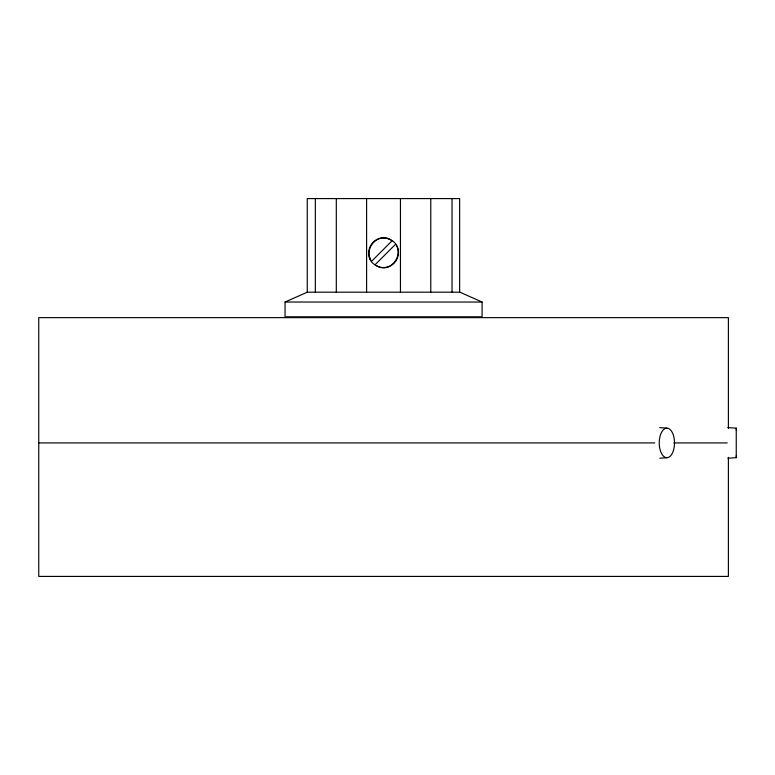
<?xml version="1.0" encoding="UTF-8"?>
<svg xmlns="http://www.w3.org/2000/svg" width="775" height="775" viewBox="0 0 775 775"><rect width="100%" height="100%" fill="white"/><g stroke="black" fill="none" stroke-linecap="round" stroke-linejoin="round"><path stroke-width="1.16" d="M727.89 458.209L736.25 457.696L736.25 455.719M736.25 430.115L736.25 428.139L727.89 427.626M371.613 261.252L392.053 240.812M375.09 264.74L395.531 244.299M285.055 302.037L307.258 292.185L459.885 292.185L482.089 302.037L482.089 316.81L285.055 316.81L285.055 302.037L482.089 302.037M659.787 458.209L666.868 457.696A14.773 7.634 90 0 0 673.485 435.531A14.773 7.634 90 0 0 660.261 435.531A14.773 7.634 90 0 0 666.868 457.696M38.75 442.922L654.798 442.922M673.853 442.922L727.221 442.922M659.748 427.645L666.868 428.139M390.958 239.979C374.819 229.817 359.242 256.719 376.185 265.573C392.324 275.735 407.844 248.843 390.958 239.979A14.773 14.773 0 0 0 370.77 260.158M369.646 257.484L370.373 259.247M736.25 428.139L736.25 457.696M728.393 428.459L728.393 317.634L38.75 317.634L38.75 576.416L728.393 576.416L728.393 457.347M459.643 292.185L459.643 198.584L307.258 198.584L307.258 292.185M452.038 198.584L452.038 292.185M430.774 198.584L430.774 292.185M400.452 198.584L400.452 292.185M366.594 198.584L366.594 292.185M336.311 198.584L336.311 292.185M315.347 198.584L315.347 292.185M396.374 245.384A14.773 14.773 0 0 1 376.185 265.573"/></g></svg>
